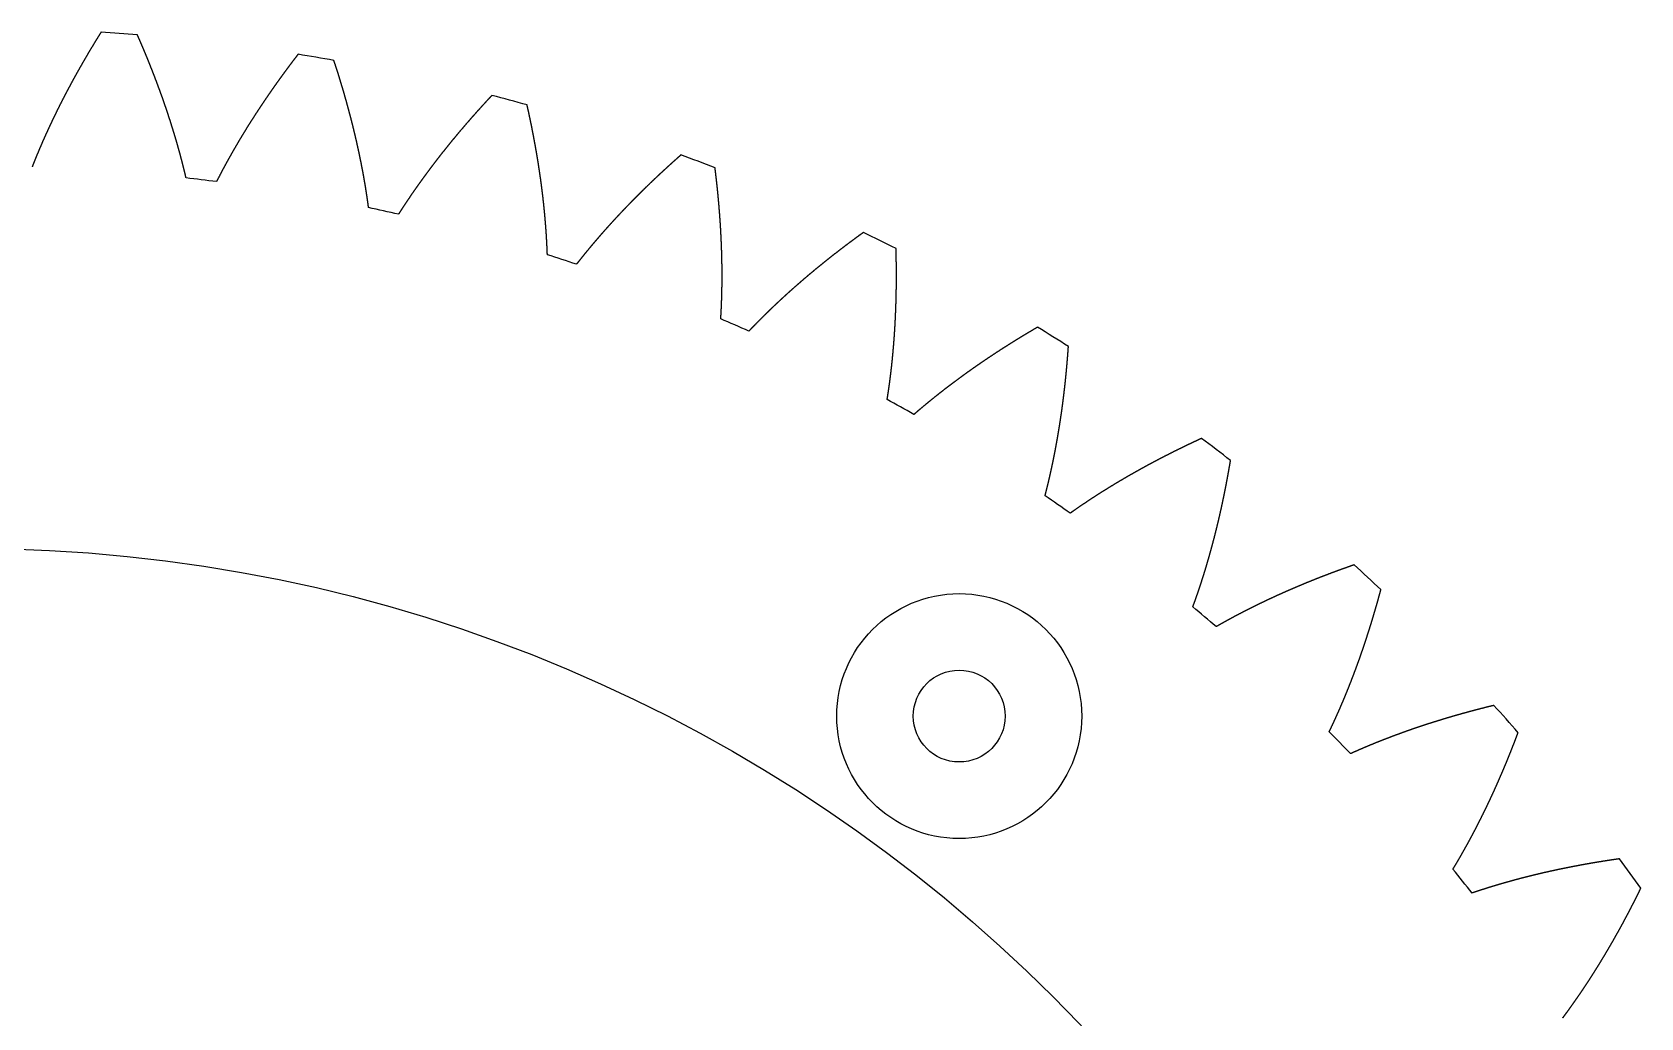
# Model space of a CAD drawing. Header units: millimetres. Extents: x -106 to 415, y -206 to 191.
# Drawn here: x 154.7 to 207.3, y 142 to 174.2 of the extents above; entities that cross this region are included whole.
import ezdxf

# ---------------------------------------------------------------- set-up
doc = ezdxf.new("R2010")
doc.units = ezdxf.units.MM
doc.header["$MEASUREMENT"] = 0

msp = doc.modelspace()

# ---------------------------------------------------------------- linework, layer by layer
for centre, radius in [((152.72122, 107.32297), 50), ((185.00983, 151.84766), 1.5)]:
    msp.add_circle(centre, radius)
at = {"linetype": 'Continuous'}
msp.add_circle((185.00983, 151.84766), 4, dxfattribs=at)
for radius, start, end in [(67, 85.3377095, 86.3545984), (67, 79.799248, 80.8161368), (67, 74.2607864, 75.2776753), (67, 68.7223249, 69.7392137), (62.5, 82.6185162, 83.5353301), (62.5, 77.0800547, 77.9968686), (67, 63.1838634, 64.2007522), (62.5, 71.5415932, 72.458407), (62.5, 66.0031316, 66.9199455), (67, 57.6454018, 58.6622907), (62.5, 60.4646701, 61.3814839), (67, 52.1069403, 53.1238291), (62.5, 54.9262085, 55.8430224), (67, 46.5684787, 47.5853676), (62.5, 49.387747, 50.3045609), (67, 41.0300172, 42.046906), (62.5, 43.8492855, 44.7660993), (67, 35.4915557, 36.5084445), (62.5, 38.3108239, 39.2276378)]:
    msp.add_arc((152.72122, 107.32297), radius, start, end)
for points in [[(156.98117, 174.18741), (156.96923, 174.16837), (156.94538, 174.13027), (156.90973, 174.07308), (156.86244, 173.99677), (156.80372, 173.90126), (156.74539, 173.80564), (156.68747, 173.7099), (156.62995, 173.61404), (156.57283, 173.51807), (156.51613, 173.42198), (156.45983, 173.32577), (156.40394, 173.22946), (156.34848, 173.13302), (156.29342, 173.03648), (156.23879, 172.93982), (156.18458, 172.84305), (156.13079, 172.74617), (156.07744, 172.64918), (156.02451, 172.55208), (155.97202, 172.45487), (155.91996, 172.35755), (155.86834, 172.26012), (155.81717, 172.16258), (155.76643, 172.06494), (155.71615, 171.96718), (155.66632, 171.86932), (155.61695, 171.77136), (155.56803, 171.67329), (155.51957, 171.57512), (155.47158, 171.47684), (155.42406, 171.37845), (155.37702, 171.27997), (155.33045, 171.18138), (155.28437, 171.08269), (155.23877, 170.9839), (155.19365, 170.885), (155.14903, 170.78601), (155.10491, 170.68692), (155.06129, 170.58772), (155.01818, 170.48843), (154.97559, 170.38904), (154.93353, 170.28955), (154.89199, 170.18997), (154.85099, 170.09029), (154.81052, 169.99051), (154.77857, 169.91061), (154.75484, 169.85064), (154.73913, 169.81064), (154.7313, 169.79064)], [(159.75813, 169.42556), (159.75327, 169.44649), (159.7435, 169.48834), (159.72869, 169.5511), (159.70862, 169.63478), (159.68299, 169.73936), (159.65682, 169.84392), (159.63011, 169.94846), (159.60286, 170.05298), (159.57508, 170.15748), (159.54677, 170.26196), (159.51794, 170.36642), (159.4886, 170.47085), (159.45875, 170.57525), (159.4284, 170.67962), (159.39755, 170.78397), (159.36621, 170.88828), (159.33437, 170.99256), (159.30205, 171.09681), (159.26925, 171.20103), (159.23596, 171.30521), (159.2022, 171.40936), (159.16797, 171.51347), (159.13326, 171.61754), (159.09809, 171.72157), (159.06246, 171.82556), (159.02638, 171.92951), (158.98983, 172.03342), (158.95283, 172.13728), (158.91538, 172.2411), (158.87748, 172.34488), (158.83914, 172.44861), (158.80036, 172.55229), (158.76114, 172.65593), (158.72148, 172.75951), (158.68138, 172.86305), (158.64086, 172.96654), (158.5999, 173.06997), (158.55852, 173.17336), (158.51672, 173.27669), (158.47449, 173.37996), (158.43184, 173.48318), (158.38878, 173.58634), (158.34529, 173.68945), (158.3014, 173.79249), (158.25709, 173.89548), (158.22132, 173.97783), (158.19431, 174.03956), (158.17622, 174.08071), (158.16715, 174.10128)], [(163.41463, 173.46412), (163.40091, 173.44631), (163.3735, 173.4107), (163.33249, 173.35722), (163.27805, 173.28583), (163.21039, 173.19644), (163.14311, 173.10689), (163.07621, 173.01718), (163.00971, 172.92733), (162.9436, 172.83731), (162.87788, 172.74714), (162.81257, 172.65682), (162.74765, 172.56635), (162.68313, 172.47572), (162.61901, 172.38494), (162.55531, 172.294), (162.49201, 172.20292), (162.42913, 172.11168), (162.36666, 172.02029), (162.30461, 171.92875), (162.24297, 171.83706), (162.18177, 171.74522), (162.12099, 171.65323), (162.06064, 171.56108), (162.00072, 171.46879), (161.94124, 171.37635), (161.88219, 171.28376), (161.82359, 171.19101), (161.76544, 171.09812), (161.70774, 171.00508), (161.65048, 170.9119), (161.59369, 170.81856), (161.53736, 170.72507), (161.4815, 170.63144), (161.4261, 170.53766), (161.37118, 170.44373), (161.31673, 170.34965), (161.26277, 170.25542), (161.20928, 170.16105), (161.15629, 170.06653), (161.1038, 169.97186), (161.05182, 169.87705), (161.00035, 169.78208), (160.9494, 169.68697), (160.89897, 169.59171), (160.84905, 169.49631), (160.80954, 169.41986), (160.78014, 169.36247), (160.76064, 169.32417), (160.75091, 169.30502)], [(165.71904, 168.45649), (165.71623, 168.47778), (165.71054, 168.52038), (165.70186, 168.58428), (165.68996, 168.6695), (165.67454, 168.77607), (165.65858, 168.88267), (165.64209, 168.9893), (165.62505, 169.09596), (165.60749, 169.20266), (165.58939, 169.30938), (165.57078, 169.41613), (165.55165, 169.5229), (165.53202, 169.6297), (165.51189, 169.73651), (165.49125, 169.84335), (165.47012, 169.9502), (165.4485, 170.05707), (165.4264, 170.16395), (165.4038, 170.27085), (165.38073, 170.37776), (165.35717, 170.48467), (165.33315, 170.5916), (165.30865, 170.69853), (165.28369, 170.80547), (165.25826, 170.91242), (165.23237, 171.01937), (165.20602, 171.12632), (165.17922, 171.23327), (165.15197, 171.34022), (165.12426, 171.44717), (165.09611, 171.55412), (165.06752, 171.66106), (165.03848, 171.76799), (165.009, 171.87492), (164.97909, 171.98185), (164.94874, 172.08876), (164.91796, 172.19567), (164.88675, 172.30256), (164.85511, 172.40944), (164.82305, 172.51631), (164.79056, 172.62316), (164.75765, 172.73), (164.72433, 172.83682), (164.69058, 172.94363), (164.65642, 173.05041), (164.62876, 173.13582), (164.60784, 173.19988), (164.5938, 173.24257), (164.58676, 173.26392)], [(169.74825, 172.12328), (169.73287, 172.10689), (169.70215, 172.07408), (169.65618, 172.02481), (169.59511, 171.95901), (169.51913, 171.87656), (169.44352, 171.79393), (169.36828, 171.7111), (169.29341, 171.62808), (169.21892, 171.54486), (169.14481, 171.46146), (169.07108, 171.37786), (168.99773, 171.29408), (168.92477, 171.2101), (168.85219, 171.12593), (168.78001, 171.04157), (168.70822, 170.95702), (168.63682, 170.87228), (168.56582, 170.78734), (168.49522, 170.70222), (168.42503, 170.6169), (168.35525, 170.5314), (168.28587, 170.4457), (168.21691, 170.35981), (168.14836, 170.27373), (168.08024, 170.18746), (168.01253, 170.101), (167.94526, 170.01435), (167.87841, 169.9275), (167.81199, 169.84047), (167.74602, 169.75324), (167.68048, 169.66582), (167.61539, 169.57821), (167.55075, 169.4904), (167.48656, 169.4024), (167.42283, 169.31421), (167.35956, 169.22583), (167.29675, 169.13725), (167.23441, 169.04848), (167.17254, 168.95952), (167.11116, 168.87036), (167.05027, 168.781), (166.98987, 168.69145), (166.92998, 168.6017), (166.87059, 168.51175), (166.8117, 168.42161), (166.76499, 168.34934), (166.73019, 168.29505), (166.70709, 168.25881), (166.69556, 168.24069)], [(171.5586, 166.91662), (171.55785, 166.93809), (171.55631, 166.98104), (171.55383, 167.04548), (171.55021, 167.13145), (171.54515, 167.23901), (171.53955, 167.34665), (171.53343, 167.45437), (171.52677, 167.56218), (171.51958, 167.67008), (171.51187, 167.77805), (171.50365, 167.88609), (171.49492, 167.99422), (171.48568, 168.10241), (171.47595, 168.21067), (171.46572, 168.319), (171.45501, 168.42739), (171.4438, 168.53584), (171.43211, 168.64436), (171.41994, 168.75294), (171.40729, 168.86157), (171.39417, 168.97027), (171.38057, 169.07901), (171.36651, 169.18781), (171.35199, 169.29666), (171.337, 169.40556), (171.32155, 169.51451), (171.30565, 169.6235), (171.2893, 169.73254), (171.27249, 169.84162), (171.25524, 169.95075), (171.23754, 170.05991), (171.2194, 170.16911), (171.20082, 170.27835), (171.1818, 170.38763), (171.16235, 170.49694), (171.14246, 170.60629), (171.12214, 170.71566), (171.10139, 170.82507), (171.08022, 170.93451), (171.05862, 171.04397), (171.0366, 171.15346), (171.01415, 171.26297), (170.99129, 171.37251), (170.96801, 171.48207), (170.94432, 171.59166), (170.92503, 171.67934), (170.91038, 171.74512), (170.90053, 171.78897), (170.89559, 171.8109)], [(175.9229, 170.17743), (175.90601, 170.16259), (175.87226, 170.1329), (175.82175, 170.0883), (175.75461, 170.0287), (175.67103, 169.95397), (175.5878, 169.87902), (175.50492, 169.80384), (175.42239, 169.72843), (175.34021, 169.6528), (175.2584, 169.57693), (175.17694, 169.50084), (175.09585, 169.42453), (175.01512, 169.34798), (174.93476, 169.27121), (174.85477, 169.19421), (174.77515, 169.11698), (174.69591, 169.03953), (174.61705, 168.96184), (174.53857, 168.88393), (174.46047, 168.80579), (174.38275, 168.72742), (174.30543, 168.64882), (174.2285, 168.56998), (174.15197, 168.49092), (174.07583, 168.41163), (174.0001, 168.33211), (173.92478, 168.25235), (173.84986, 168.17236), (173.77535, 168.09214), (173.70126, 168.01169), (173.6276, 167.931), (173.55435, 167.85008), (173.48154, 167.76893), (173.40916, 167.68753), (173.33721, 167.60591), (173.26571, 167.52404), (173.19464, 167.44194), (173.12403, 167.3596), (173.05386, 167.27702), (172.98416, 167.1942), (172.91493, 167.11114), (172.84618, 167.02784), (172.7779, 166.94429), (172.7101, 166.86049), (172.64279, 166.77645), (172.58933, 166.70902), (172.54944, 166.65835), (172.52295, 166.62451), (172.50973, 166.60758)], [(177.22228, 164.82035), (177.2236, 164.84179), (177.22621, 164.88468), (177.22996, 164.94906), (177.23466, 165.03499), (177.24, 165.14253), (177.24482, 165.2502), (177.24912, 165.35802), (177.2529, 165.46597), (177.25616, 165.57405), (177.25891, 165.68226), (177.26115, 165.7906), (177.26289, 165.89906), (177.26414, 166.00764), (177.26491, 166.11633), (177.26518, 166.22514), (177.26498, 166.33406), (177.26429, 166.44309), (177.26313, 166.55223), (177.2615, 166.66147), (177.25939, 166.77082), (177.25682, 166.88027), (177.25378, 166.98983), (177.25029, 167.09947), (177.24633, 167.20922), (177.24193, 167.31906), (177.23707, 167.42899), (177.23176, 167.539), (177.22601, 167.64911), (177.21981, 167.75931), (177.21317, 167.86959), (177.20609, 167.97995), (177.19857, 168.09039), (177.19062, 168.20092), (177.18224, 168.31152), (177.17342, 168.4222), (177.16418, 168.53295), (177.15452, 168.64378), (177.14442, 168.75468), (177.13391, 168.86564), (177.12298, 168.97668), (177.11162, 169.08779), (177.09986, 169.19896), (177.08767, 169.31019), (177.07508, 169.42149), (177.06207, 169.53285), (177.05134, 169.62198), (177.0431, 169.68886), (177.03753, 169.73346), (177.03473, 169.75576)], [(181.88091, 167.64471), (181.86267, 167.63158), (181.82622, 167.60528), (181.77164, 167.56577), (181.69906, 167.51292), (181.60865, 167.44661), (181.51858, 167.38004), (181.42883, 167.31321), (181.33941, 167.24612), (181.25032, 167.17877), (181.16156, 167.11116), (181.07314, 167.04328), (180.98506, 166.97515), (180.89732, 166.90675), (180.80993, 166.8381), (180.72288, 166.76918), (180.63618, 166.69999), (180.54983, 166.63055), (180.46384, 166.56084), (180.3782, 166.49086), (180.29293, 166.42062), (180.20801, 166.35012), (180.12347, 166.27935), (180.03929, 166.20831), (179.95548, 166.137), (179.87205, 166.06543), (179.789, 165.99358), (179.70632, 165.92147), (179.62403, 165.84909), (179.54214, 165.77643), (179.46063, 165.70351), (179.37952, 165.63031), (179.29881, 165.55683), (179.2185, 165.48308), (179.1386, 165.40906), (179.05911, 165.33475), (178.98004, 165.26017), (178.90138, 165.18531), (178.82315, 165.11017), (178.74534, 165.03475), (178.66798, 164.95905), (178.59105, 164.88305), (178.51458, 164.80677), (178.43855, 164.7302), (178.36299, 164.65334), (178.28788, 164.57619), (178.22816, 164.51424), (178.18357, 164.46765), (178.15393, 164.43653), (178.13914, 164.42095)], [(182.65719, 162.18724), (182.66058, 162.20845), (182.66732, 162.25089), (182.67727, 162.31461), (182.69023, 162.39968), (182.70593, 162.5062), (182.72112, 162.61291), (182.73581, 162.71981), (182.74998, 162.82689), (182.76366, 162.93415), (182.77684, 163.04159), (182.78953, 163.14921), (182.80173, 163.25699), (182.81346, 163.36494), (182.8247, 163.47305), (182.83548, 163.58133), (182.84579, 163.68976), (182.85563, 163.79835), (182.86501, 163.90709), (182.87392, 164.01598), (182.88238, 164.12502), (182.89038, 164.23421), (182.89794, 164.34354), (182.90504, 164.45302), (182.9117, 164.56263), (182.91791, 164.67238), (182.92369, 164.78227), (182.92902, 164.89229), (182.93392, 165.00244), (182.93839, 165.11271), (182.94242, 165.22312), (182.94603, 165.33365), (182.94921, 165.4443), (182.95196, 165.55508), (182.95429, 165.66597), (182.9562, 165.77699), (182.95769, 165.88811), (182.95876, 165.99936), (182.95942, 166.11071), (182.95967, 166.22218), (182.9595, 166.33375), (182.95893, 166.44543), (182.95794, 166.55722), (182.95655, 166.66911), (182.95475, 166.7811), (182.95255, 166.8932), (182.95048, 166.98295), (182.94874, 167.05031), (182.9475, 167.09524), (182.94686, 167.11771)], [(187.56667, 164.54879), (187.54725, 164.53748), (187.50843, 164.51483), (187.45029, 164.48076), (187.37295, 164.43517), (187.27656, 164.37789), (187.18048, 164.32033), (187.0847, 164.26247), (186.98922, 164.20432), (186.89405, 164.14589), (186.79918, 164.08716), (186.70463, 164.02813), (186.61038, 163.96882), (186.51645, 163.90921), (186.42284, 163.84931), (186.32954, 163.78911), (186.23657, 163.72862), (186.14393, 163.66783), (186.05161, 163.60675), (185.95962, 163.54536), (185.86796, 163.48368), (185.77664, 163.4217), (185.68565, 163.35942), (185.59501, 163.29684), (185.50471, 163.23395), (185.41476, 163.17076), (185.32516, 163.10727), (185.23592, 163.04347), (185.14703, 162.97937), (185.0585, 162.91496), (184.97033, 162.85024), (184.88254, 162.78521), (184.79511, 162.71987), (184.70806, 162.65421), (184.62139, 162.58824), (184.5351, 162.52196), (184.4492, 162.45536), (184.36369, 162.38844), (184.27857, 162.3212), (184.19384, 162.25364), (184.10953, 162.18576), (184.02563, 162.11754), (183.94215, 162.049), (183.85909, 161.98012), (183.77646, 161.91091), (183.69426, 161.84137), (183.62883, 161.78548), (183.57996, 161.7434), (183.54746, 161.71529), (183.53123, 161.70122)], [(187.81261, 159.04187), (187.81803, 159.06266), (187.82883, 159.10425), (187.84488, 159.16671), (187.86599, 159.25013), (187.8919, 159.35464), (187.91732, 159.45939), (187.94225, 159.56437), (187.9667, 159.66958), (187.99066, 159.77502), (188.01415, 159.88069), (188.03717, 159.98658), (188.05972, 160.09268), (188.0818, 160.199), (188.10343, 160.30552), (188.12461, 160.41225), (188.14534, 160.51918), (188.16561, 160.62631), (188.18544, 160.73364), (188.20482, 160.84116), (188.22377, 160.94888), (188.24227, 161.05679), (188.26034, 161.16488), (188.27798, 161.27316), (188.29518, 161.38161), (188.31196, 161.49025), (188.32831, 161.59907), (188.34424, 161.70806), (188.35975, 161.81722), (188.37484, 161.92655), (188.38951, 162.03605), (188.40376, 162.14572), (188.41761, 162.25555), (188.43104, 162.36554), (188.44406, 162.47569), (188.45668, 162.586), (188.46889, 162.69647), (188.48069, 162.80709), (188.49209, 162.91786), (188.5031, 163.02878), (188.5137, 163.13985), (188.52391, 163.25107), (188.53371, 163.36243), (188.54313, 163.47393), (188.55215, 163.58557), (188.56078, 163.69736), (188.56737, 163.78689), (188.57214, 163.85411), (188.57525, 163.89895), (188.57678, 163.92137)], [(192.92709, 160.91857), (192.90666, 160.90919), (192.86584, 160.89039), (192.80468, 160.86209), (192.7233, 160.82418), (192.62184, 160.77647), (192.52065, 160.72844), (192.41973, 160.6801), (192.31909, 160.63144), (192.21872, 160.58246), (192.11863, 160.53316), (192.01882, 160.48354), (191.91929, 160.4336), (191.82004, 160.38333), (191.72108, 160.33275), (191.62242, 160.28183), (191.52404, 160.2306), (191.42596, 160.17904), (191.32817, 160.12715), (191.23069, 160.07493), (191.13351, 160.02238), (191.03663, 159.9695), (190.94006, 159.91629), (190.8438, 159.86275), (190.74786, 159.80887), (190.65223, 159.75466), (190.55692, 159.70012), (190.46193, 159.64523), (190.36727, 159.59001), (190.27294, 159.53444), (190.17894, 159.47853), (190.08527, 159.42228), (189.99195, 159.36568), (189.89897, 159.30873), (189.80634, 159.25143), (189.71406, 159.19379), (189.62212, 159.13579), (189.53055, 159.07744), (189.43934, 159.01873), (189.34849, 158.95966), (189.25802, 158.90023), (189.16793, 158.84043), (189.07822, 158.78026), (188.98891, 158.71973), (188.89998, 158.65882), (188.81145, 158.59753), (188.74094, 158.54821), (188.68823, 158.51105), (188.65317, 158.4862), (188.63565, 158.47376)], [(192.64038, 155.41362), (192.64778, 155.43379), (192.66255, 155.47414), (192.68455, 155.53476), (192.71362, 155.61576), (192.74949, 155.71728), (192.7849, 155.81908), (192.81985, 155.92117), (192.85434, 156.02353), (192.88837, 156.12617), (192.92194, 156.22907), (192.95507, 156.33224), (192.98775, 156.43568), (193.02, 156.53936), (193.05181, 156.6433), (193.08319, 156.74749), (193.11414, 156.85192), (193.14466, 156.95659), (193.17475, 157.06151), (193.20442, 157.16666), (193.23367, 157.27204), (193.26251, 157.37766), (193.29092, 157.48351), (193.31893, 157.58957), (193.34652, 157.69587), (193.37371, 157.80238), (193.40048, 157.90911), (193.42686, 158.01605), (193.45283, 158.12321), (193.4784, 158.23057), (193.50357, 158.33815), (193.52834, 158.44593), (193.55272, 158.55391), (193.57671, 158.66209), (193.6003, 158.77047), (193.6235, 158.87905), (193.64632, 158.98782), (193.66874, 159.09678), (193.69078, 159.20594), (193.71244, 159.31528), (193.73371, 159.42481), (193.75461, 159.53452), (193.77512, 159.64441), (193.79525, 159.75448), (193.815, 159.86473), (193.83438, 159.97516), (193.84958, 160.06365), (193.86082, 160.13009), (193.86823, 160.17442), (193.87192, 160.19659)], [(197.91211, 156.78794), (197.89088, 156.78057), (197.84843, 156.7658), (197.78483, 156.74354), (197.70017, 156.71365), (197.59458, 156.67596), (197.48923, 156.63793), (197.38411, 156.59955), (197.27924, 156.56083), (197.17461, 156.52177), (197.07023, 156.48236), (196.9661, 156.4426), (196.86221, 156.4025), (196.75858, 156.36205), (196.6552, 156.32125), (196.55208, 156.2801), (196.44922, 156.23859), (196.34662, 156.19674), (196.24428, 156.15453), (196.14221, 156.11196), (196.04041, 156.06904), (195.93888, 156.02576), (195.83763, 155.98212), (195.73665, 155.93812), (195.63595, 155.89375), (195.53554, 155.84902), (195.43541, 155.80393), (195.33557, 155.75847), (195.23602, 155.71264), (195.13676, 155.66643), (195.03781, 155.61986), (194.93915, 155.57291), (194.8408, 155.52558), (194.74276, 155.47787), (194.64503, 155.42978), (194.54761, 155.38131), (194.45052, 155.33246), (194.35374, 155.28321), (194.25729, 155.23358), (194.16116, 155.18356), (194.06538, 155.13314), (193.96993, 155.08231), (193.87484, 155.03109), (193.7801, 154.97945), (193.68571, 154.92741), (193.59167, 154.87495), (193.51673, 154.83267), (193.46068, 154.80077), (193.42339, 154.77942), (193.40476, 154.76873)], [(197.09544, 151.33636), (197.10476, 151.35572), (197.12335, 151.39446), (197.1511, 151.45267), (197.18785, 151.53049), (197.23335, 151.62807), (197.27842, 151.72598), (197.32306, 151.82422), (197.36726, 151.92277), (197.41104, 152.02165), (197.45439, 152.12083), (197.49732, 152.22032), (197.53983, 152.32012), (197.58194, 152.42021), (197.62363, 152.52059), (197.66492, 152.62126), (197.7058, 152.72222), (197.74628, 152.82346), (197.78636, 152.92498), (197.82604, 153.02678), (197.86533, 153.12885), (197.90422, 153.23119), (197.94272, 153.3338), (197.98083, 153.43667), (198.01855, 153.5398), (198.05589, 153.64319), (198.09284, 153.74684), (198.12942, 153.85074), (198.16561, 153.95489), (198.20142, 154.05928), (198.23686, 154.16392), (198.27192, 154.26881), (198.3066, 154.37393), (198.34092, 154.4793), (198.37486, 154.58489), (198.40843, 154.69072), (198.44164, 154.79679), (198.47448, 154.90308), (198.50695, 155.00959), (198.53906, 155.11634), (198.5708, 155.2233), (198.60219, 155.33048), (198.63321, 155.43788), (198.66387, 155.5455), (198.69417, 155.65333), (198.72412, 155.76137), (198.74779, 155.84797), (198.76539, 155.91302), (198.77705, 155.95643), (198.78286, 155.97814)], [(202.4752, 152.19547), (202.45336, 152.19018), (202.40968, 152.17958), (202.34423, 152.16356), (202.25708, 152.14199), (202.14834, 152.11466), (202.03981, 152.08697), (201.93149, 152.05892), (201.82337, 152.0305), (201.71546, 152.00172), (201.60776, 151.97257), (201.50027, 151.94305), (201.393, 151.91316), (201.28595, 151.8829), (201.17912, 151.85226), (201.0725, 151.82126), (200.96612, 151.78988), (200.85996, 151.75812), (200.75402, 151.72598), (200.64832, 151.69347), (200.54286, 151.66057), (200.43762, 151.62729), (200.33263, 151.59363), (200.22788, 151.55958), (200.12337, 151.52514), (200.01911, 151.49031), (199.91509, 151.45509), (199.81133, 151.41947), (199.70782, 151.38347), (199.60457, 151.34706), (199.50158, 151.31025), (199.39885, 151.27304), (199.2964, 151.23543), (199.19421, 151.1974), (199.09229, 151.15897), (198.99065, 151.12013), (198.88929, 151.08087), (198.78821, 151.0412), (198.68742, 151.00111), (198.58692, 150.9606), (198.48671, 150.91966), (198.38681, 150.87828), (198.28722, 150.83647), (198.18793, 150.79422), (198.08896, 150.75153), (197.9903, 150.7084), (197.91163, 150.67354), (197.85276, 150.6472), (197.81358, 150.62955), (197.79401, 150.62071)], [(201.13619, 146.84816), (201.14733, 146.86653), (201.16957, 146.9033), (201.20282, 146.95856), (201.2469, 147.03246), (201.30161, 147.1252), (201.35592, 147.2183), (201.40983, 147.31177), (201.46334, 147.4056), (201.51645, 147.49979), (201.56918, 147.59432), (201.62151, 147.68921), (201.67346, 147.78444), (201.72502, 147.88), (201.77621, 147.97589), (201.82702, 148.0721), (201.87746, 148.16864), (201.92752, 148.2655), (201.97721, 148.36268), (202.02653, 148.46017), (202.07548, 148.55797), (202.12407, 148.65608), (202.17229, 148.7545), (202.22015, 148.85321), (202.26766, 148.95222), (202.3148, 149.05152), (202.36158, 149.15112), (202.40801, 149.251), (202.45409, 149.35117), (202.49981, 149.45163), (202.54518, 149.55236), (202.5902, 149.65337), (202.63487, 149.75466), (202.67919, 149.85622), (202.72317, 149.95805), (202.7668, 150.06014), (202.81008, 150.1625), (202.85303, 150.26513), (202.89563, 150.36802), (202.93789, 150.47116), (202.97981, 150.57456), (203.02139, 150.67821), (203.06263, 150.78212), (203.10354, 150.88627), (203.14411, 150.99068), (203.18434, 151.09532), (203.21626, 151.17924), (203.24005, 151.24228), (203.25585, 151.28436), (203.26373, 151.30541)], [(206.57376, 147.18404), (206.5515, 147.18088), (206.507, 147.17454), (206.44031, 147.16492), (206.35148, 147.15185), (206.24062, 147.13515), (206.12992, 147.11807), (206.0194, 147.1006), (205.90904, 147.08275), (205.79886, 147.06452), (205.68885, 147.0459), (205.57901, 147.02689), (205.46936, 147.00749), (205.35988, 146.9877), (205.25059, 146.96752), (205.14149, 146.94695), (205.03257, 146.92598), (204.92384, 146.90462), (204.8153, 146.88286), (204.70695, 146.8607), (204.5988, 146.83813), (204.49085, 146.81516), (204.3831, 146.79179), (204.27555, 146.76801), (204.1682, 146.74382), (204.06107, 146.71921), (203.95414, 146.6942), (203.84742, 146.66876), (203.74092, 146.64291), (203.63464, 146.61664), (203.52858, 146.58995), (203.42274, 146.56282), (203.31713, 146.53527), (203.21175, 146.50729), (203.1066, 146.47888), (203.00169, 146.45002), (202.89701, 146.42073), (202.79257, 146.391), (202.68838, 146.36083), (202.58444, 146.3302), (202.48075, 146.29912), (202.37732, 146.26758), (202.27416, 146.23558), (202.17126, 146.20311), (202.06863, 146.17017), (201.96627, 146.13676), (201.8846, 146.10966), (201.82346, 146.08913), (201.78276, 146.07534), (201.76242, 146.06843)], [(204.7249, 141.99093), (204.73776, 142.00813), (204.76345, 142.04258), (204.80187, 142.09438), (204.85288, 142.16368), (204.91629, 142.2507), (204.97933, 142.33813), (205.04201, 142.42596), (205.10433, 142.51419), (205.16628, 142.60281), (205.22788, 142.69182), (205.28913, 142.78121), (205.35002, 142.87097), (205.41057, 142.96111), (205.47078, 143.05161), (205.53064, 143.14248), (205.59015, 143.2337), (205.64933, 143.32527), (205.70817, 143.4172), (205.76667, 143.50948), (205.82483, 143.6021), (205.88266, 143.69506), (205.94016, 143.78836), (205.99732, 143.882), (206.05416, 143.97596), (206.11066, 144.07025), (206.16684, 144.16487), (206.22269, 144.2598), (206.27822, 144.35506), (206.33343, 144.45063), (206.38831, 144.54651), (206.44286, 144.64271), (206.4971, 144.73921), (206.55102, 144.83602), (206.60462, 144.93313), (206.6579, 145.03054), (206.71086, 145.12824), (206.76351, 145.22624), (206.81584, 145.32454), (206.86786, 145.42312), (206.91957, 145.52199), (206.97096, 145.62115), (207.02203, 145.72059), (207.0728, 145.82031), (207.12326, 145.92031), (207.1734, 146.02058), (207.21327, 146.10103), (207.24304, 146.16148), (207.26282, 146.20184), (207.27269, 146.22203)]]:
    msp.add_open_spline(points, degree=5)

doc.saveas('drawing.dxf')
